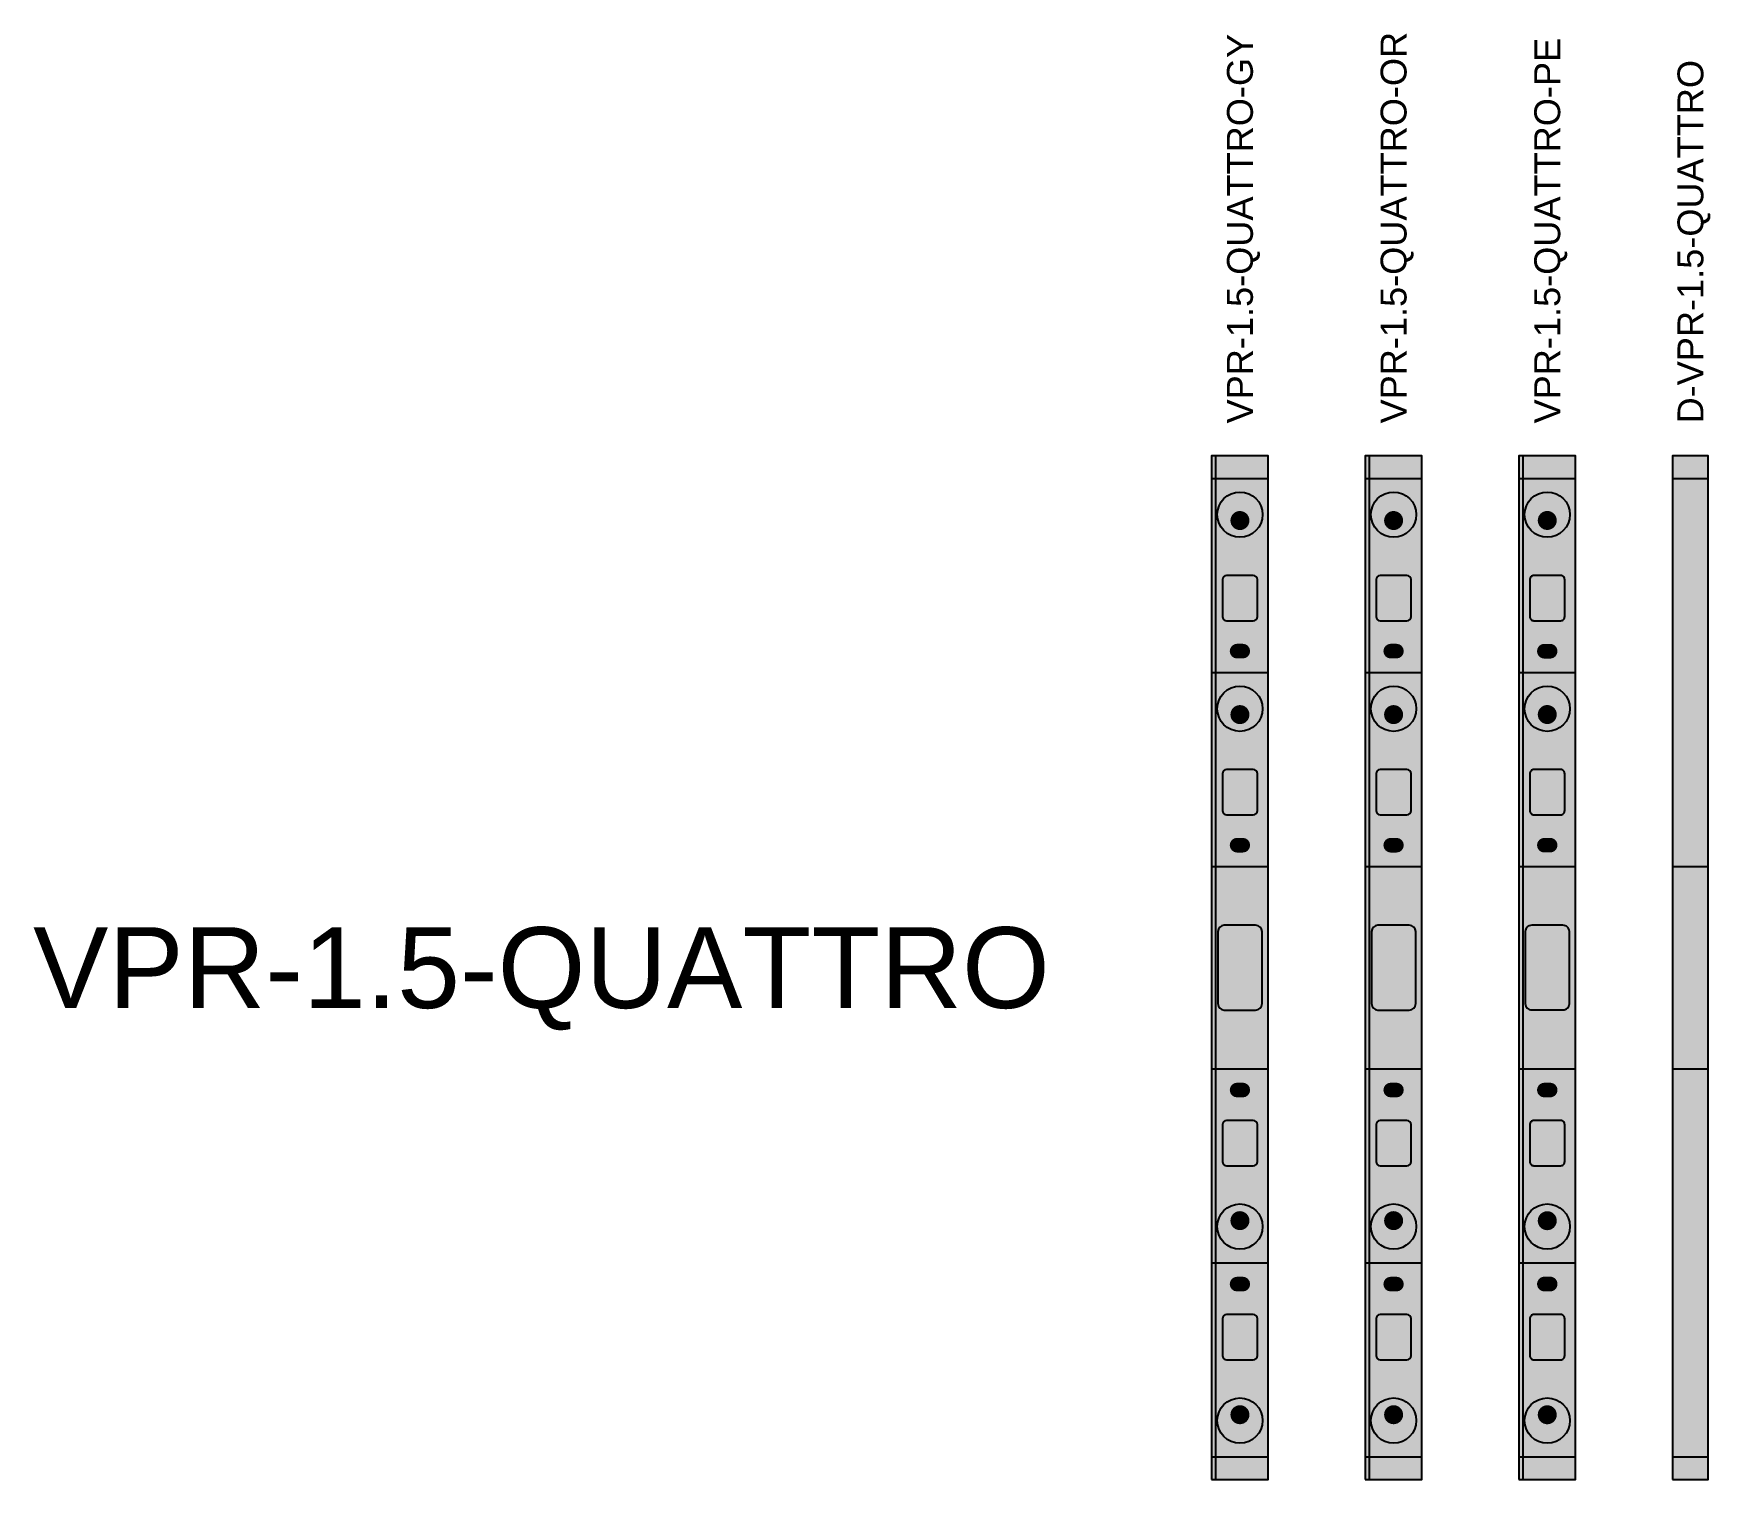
# Model space of a CAD drawing. Header units: millimetres. Extents: x -73 to 58, y -1663 to 37.
# Drawn here: x -72.8 to 30.8, y -211.5 to -122 of the extents above; entities that cross this region are included whole.
import ezdxf
from ezdxf.enums import TextEntityAlignment as Align

# ---------------------------------------------------------------- set-up
doc = ezdxf.new("R2010")
doc.units = ezdxf.units.MM
doc.styles.add('VPR_Arial', font='arial.ttf')

# ---------------------------------------------------------------- blocks, each defined once
blk = doc.blocks.new('VPR-1.5-QUATTRO-GY')
at = {"true_color": 0x82817d}
blk.add_hatch(color=8, dxfattribs=at).paths.add_polyline_path([(0, -31.65), (3.5, -31.65), (3.5, 31.65), (0, 31.65)])
at = {"true_color": 0x72706d}
for points in [[(0, 30.25), (3.5, 30.25), (3.5, 31.65), (0, 31.65)], [(0, -31.65), (3.5, -31.65), (3.5, -30.25), (0, -30.25)]]:
    blk.add_hatch(color=8, dxfattribs=at).paths.add_polyline_path(points)
at = {"true_color": 0x989692}
for points in [[(0, 6.25), (3.5, 6.25), (3.5, 30.25), (0, 30.25)], [(0, -30.25), (3.5, -30.25), (3.5, -6.25), (0, -6.25)]]:
    blk.add_hatch(color=252, dxfattribs=at).paths.add_polyline_path(points)
at = {"true_color": 0x706f6c}
h = blk.add_hatch(color=8, dxfattribs=at)
edge = h.paths.add_edge_path()
edge.add_arc((1.75, 28.01), 1.4, 0, 360)
at = {"true_color": 0x4f4e4b}
h = blk.add_hatch(color=251, dxfattribs=at)
edge = h.paths.add_edge_path()
edge.add_arc((1.75, 27.814), 1.036, 0, 360)
at = {"true_color": 0x2d2d2b}
h = blk.add_hatch(color=250, dxfattribs=at)
edge = h.paths.add_edge_path()
edge.add_arc((1.75, 27.646), 0.588, 0, 360)
at = {"true_color": 0xe46f30}
for points in [[(0.9254, 21.45), (2.5746, 21.45, 0.41421356), (2.835, 21.7104), (2.835, 23.9896, 0.41421356), (2.5746, 24.25), (0.9254, 24.25, 0.41421356), (0.665, 23.9896), (0.665, 21.7104, 0.41421356)], [(0.9254, 9.45), (2.5746, 9.45, 0.41421356), (2.835, 9.7104), (2.835, 11.9896, 0.41421356), (2.5746, 12.25), (0.9254, 12.25, 0.41421356), (0.665, 11.9896), (0.665, 9.7104, 0.41421356)], [(0.9254, -12.25), (2.5746, -12.25, 0.41421356), (2.835, -11.9896), (2.835, -9.7104, 0.41421356), (2.5746, -9.45), (0.9254, -9.45, 0.41421356), (0.665, -9.7104), (0.665, -11.9896, 0.41421356)], [(0.9254, -24.25), (2.5746, -24.25, 0.41421356), (2.835, -23.9896), (2.835, -21.7104, 0.41421356), (2.5746, -21.45), (0.9254, -21.45, 0.41421356), (0.665, -21.7104), (0.665, -23.9896, 0.41421356)]]:
    blk.add_hatch(color=32, dxfattribs=at).paths.add_polyline_path(points)
at = {"true_color": 0x723718}
for points in [[(0.665, 22.318), (2.835, 23.046), (2.835, 23.382), (0.665, 22.654)], [(0.665, 10.318), (2.835, 11.046), (2.835, 11.382), (0.665, 10.654)], [(0.665, -11.382), (2.835, -10.654), (2.835, -10.318), (0.665, -11.046)], [(0.665, -23.382), (2.835, -22.654), (2.835, -22.318), (0.665, -23.046)]]:
    blk.add_hatch(color=36, dxfattribs=at).paths.add_polyline_path(points)
at = {"true_color": 0x3f3f3d}
for points in [[(1.574, 19.115), (1.926, 19.115, 0.41421356), (2.38, 19.569), (2.38, 19.571, 0.41421356), (1.926, 20.025), (1.574, 20.025, 0.41421356), (1.12, 19.571), (1.12, 19.569, 0.41421356)], [(1.574, 7.115), (1.926, 7.115, 0.41421356), (2.38, 7.569), (2.38, 7.571, 0.41421356), (1.926, 8.025), (1.574, 8.025, 0.41421356), (1.12, 7.571), (1.12, 7.569, 0.41421356)], [(1.574, -8.025), (1.926, -8.025, 0.41421356), (2.38, -7.571), (2.38, -7.569, 0.41421356), (1.926, -7.115), (1.574, -7.115, 0.41421356), (1.12, -7.569), (1.12, -7.571, 0.41421356)], [(1.574, -20.025), (1.926, -20.025, 0.41421356), (2.38, -19.571), (2.38, -19.569, 0.41421356), (1.926, -19.115), (1.574, -19.115, 0.41421356), (1.12, -19.569), (1.12, -19.571, 0.41421356)]]:
    blk.add_hatch(color=250, dxfattribs=at).paths.add_polyline_path(points)
at = {"true_color": 0x706f6c}
h = blk.add_hatch(color=8, dxfattribs=at)
edge = h.paths.add_edge_path()
edge.add_arc((1.75, 16.01), 1.4, 0, 360)
at = {"true_color": 0x4f4e4b}
h = blk.add_hatch(color=251, dxfattribs=at)
edge = h.paths.add_edge_path()
edge.add_arc((1.75, 15.814), 1.036, 0, 360)
at = {"true_color": 0x2d2d2b}
h = blk.add_hatch(color=250, dxfattribs=at)
edge = h.paths.add_edge_path()
edge.add_arc((1.75, 15.646), 0.588, 0, 360)
at = {"true_color": 0x343437}
for points in [[(0.875, 3.5), (2.625, 3.5), (2.625, 5.25), (0.875, 5.25)], [(0.875, -5.25), (2.625, -5.25), (2.625, -3.5), (0.875, -3.5)]]:
    blk.add_hatch(color=250, dxfattribs=at).paths.add_polyline_path(points)
at = {"true_color": 0xa4a29d}
blk.add_hatch(color=253, dxfattribs=at).paths.add_polyline_path([(0.785, -2.625), (2.715, -2.625, 0.41421356), (3.115, -2.225), (3.115, 2.225, 0.41421356), (2.715, 2.625), (0.785, 2.625, 0.41421356), (0.385, 2.225), (0.385, -2.225, 0.41421356)])
at = {"true_color": 0x706f6c}
h = blk.add_hatch(color=8, dxfattribs=at)
edge = h.paths.add_edge_path()
edge.add_arc((1.75, -16.01), 1.4, 0, 360)
at = {"true_color": 0x4f4e4b}
h = blk.add_hatch(color=251, dxfattribs=at)
edge = h.paths.add_edge_path()
edge.add_arc((1.75, -15.814), 1.036, 0, 360)
at = {"true_color": 0x2d2d2b}
h = blk.add_hatch(color=250, dxfattribs=at)
edge = h.paths.add_edge_path()
edge.add_arc((1.75, -15.646), 0.588, 0, 360)
at = {"true_color": 0x706f6c}
h = blk.add_hatch(color=8, dxfattribs=at)
edge = h.paths.add_edge_path()
edge.add_arc((1.75, -28.01), 1.4, 0, 360)
at = {"true_color": 0x4f4e4b}
h = blk.add_hatch(color=251, dxfattribs=at)
edge = h.paths.add_edge_path()
edge.add_arc((1.75, -27.814), 1.036, 0, 360)
at = {"true_color": 0x2d2d2b}
h = blk.add_hatch(color=250, dxfattribs=at)
edge = h.paths.add_edge_path()
edge.add_arc((1.75, -27.646), 0.588, 0, 360)
at = {"color": 253, "true_color": 0xaaa8a3}
blk.add_line((0.25, -31.65), (0.25, 31.65), dxfattribs=at)
at = {"color": 251, "true_color": 0x5b5a57}
for p, q in [((0, 30.25), (3.5, 30.25)), ((0, 18.25), (3.5, 18.25)), ((0, 6.25), (3.5, 6.25)), ((0, -6.25), (3.5, -6.25)), ((0, -18.25), (3.5, -18.25)), ((0, -30.25), (3.5, -30.25))]:
    blk.add_line(p, q, dxfattribs=at)
blk.add_lwpolyline([(0, -31.65), (3.5, -31.65), (3.5, 31.65), (0, 31.65)], close=True)
at = {"color": 34, "true_color": 0x8d441d}
for points in [[(0.9254, 21.45), (2.5746, 21.45, 0.41421356), (2.835, 21.7104), (2.835, 23.9896, 0.41421356), (2.5746, 24.25), (0.9254, 24.25, 0.41421356), (0.665, 23.9896), (0.665, 21.7104, 0.41421356)], [(0.9254, 9.45), (2.5746, 9.45, 0.41421356), (2.835, 9.7104), (2.835, 11.9896, 0.41421356), (2.5746, 12.25), (0.9254, 12.25, 0.41421356), (0.665, 11.9896), (0.665, 9.7104, 0.41421356)], [(0.9254, -12.25), (2.5746, -12.25, 0.41421356), (2.835, -11.9896), (2.835, -9.7104, 0.41421356), (2.5746, -9.45), (0.9254, -9.45, 0.41421356), (0.665, -9.7104), (0.665, -11.9896, 0.41421356)], [(0.9254, -24.25), (2.5746, -24.25, 0.41421356), (2.835, -23.9896), (2.835, -21.7104, 0.41421356), (2.5746, -21.45), (0.9254, -21.45, 0.41421356), (0.665, -21.7104), (0.665, -23.9896, 0.41421356)]]:
    blk.add_lwpolyline(points, format="xyb", close=True, dxfattribs=at)
at = {"color": 251, "true_color": 0x5b5a57}
blk.add_lwpolyline([(0.785, -2.625), (2.715, -2.625, 0.41421356), (3.115, -2.225), (3.115, 2.225, 0.41421356), (2.715, 2.625), (0.785, 2.625, 0.41421356), (0.385, 2.225), (0.385, -2.225, 0.41421356)], format="xyb", close=True, dxfattribs=at)
at = {"color": 251, "true_color": 0x535250}
for centre in [(1.75, 28.01), (1.75, 16.01), (1.75, -16.01), (1.75, -28.01)]:
    blk.add_circle(centre, 1.4, dxfattribs=at)
blk = doc.blocks.new('VPR-1.5-QUATTRO-OR')
at = {"true_color": 0xc2601d}
blk.add_hatch(color=32, dxfattribs=at).paths.add_polyline_path([(0, -31.65), (3.5, -31.65), (3.5, 31.65), (0, 31.65)])
at = {"true_color": 0xa95419}
for points in [[(0, 30.25), (3.5, 30.25), (3.5, 31.65), (0, 31.65)], [(0, -31.65), (3.5, -31.65), (3.5, -30.25), (0, -30.25)]]:
    blk.add_hatch(color=34, dxfattribs=at).paths.add_polyline_path(points)
at = {"true_color": 0xe27022}
for points in [[(0, 6.25), (3.5, 6.25), (3.5, 30.25), (0, 30.25)], [(0, -30.25), (3.5, -30.25), (3.5, -6.25), (0, -6.25)]]:
    blk.add_hatch(color=32, dxfattribs=at).paths.add_polyline_path(points)
at = {"true_color": 0xa75219}
h = blk.add_hatch(color=34, dxfattribs=at)
edge = h.paths.add_edge_path()
edge.add_arc((1.75, 28.01), 1.4, 0, 360)
at = {"true_color": 0x753a11}
h = blk.add_hatch(color=36, dxfattribs=at)
edge = h.paths.add_edge_path()
edge.add_arc((1.75, 27.814), 1.036, 0, 360)
at = {"true_color": 0x43210a}
h = blk.add_hatch(color=38, dxfattribs=at)
edge = h.paths.add_edge_path()
edge.add_arc((1.75, 27.646), 0.588, 0, 360)
at = {"true_color": 0xb24612}
for points in [[(0.9254, 21.45), (2.5746, 21.45, 0.41421356), (2.835, 21.7104), (2.835, 23.9896, 0.41421356), (2.5746, 24.25), (0.9254, 24.25, 0.41421356), (0.665, 23.9896), (0.665, 21.7104, 0.41421356)], [(0.9254, 9.45), (2.5746, 9.45, 0.41421356), (2.835, 9.7104), (2.835, 11.9896, 0.41421356), (2.5746, 12.25), (0.9254, 12.25, 0.41421356), (0.665, 11.9896), (0.665, 9.7104, 0.41421356)], [(0.9254, -12.25), (2.5746, -12.25, 0.41421356), (2.835, -11.9896), (2.835, -9.7104, 0.41421356), (2.5746, -9.45), (0.9254, -9.45, 0.41421356), (0.665, -9.7104), (0.665, -11.9896, 0.41421356)], [(0.9254, -24.25), (2.5746, -24.25, 0.41421356), (2.835, -23.9896), (2.835, -21.7104, 0.41421356), (2.5746, -21.45), (0.9254, -21.45, 0.41421356), (0.665, -21.7104), (0.665, -23.9896, 0.41421356)]]:
    blk.add_hatch(color=34, dxfattribs=at).paths.add_polyline_path(points)
at = {"true_color": 0x592309}
for points in [[(0.665, 22.318), (2.835, 23.046), (2.835, 23.382), (0.665, 22.654)], [(0.665, 10.318), (2.835, 11.046), (2.835, 11.382), (0.665, 10.654)], [(0.665, -11.382), (2.835, -10.654), (2.835, -10.318), (0.665, -11.046)], [(0.665, -23.382), (2.835, -22.654), (2.835, -22.318), (0.665, -23.046)]]:
    blk.add_hatch(color=38, dxfattribs=at).paths.add_polyline_path(points)
at = {"true_color": 0x5e2f0e}
for points in [[(1.574, 19.115), (1.926, 19.115, 0.41421356), (2.38, 19.569), (2.38, 19.571, 0.41421356), (1.926, 20.025), (1.574, 20.025, 0.41421356), (1.12, 19.571), (1.12, 19.569, 0.41421356)], [(1.574, 7.115), (1.926, 7.115, 0.41421356), (2.38, 7.569), (2.38, 7.571, 0.41421356), (1.926, 8.025), (1.574, 8.025, 0.41421356), (1.12, 7.571), (1.12, 7.569, 0.41421356)], [(1.574, -8.025), (1.926, -8.025, 0.41421356), (2.38, -7.571), (2.38, -7.569, 0.41421356), (1.926, -7.115), (1.574, -7.115, 0.41421356), (1.12, -7.569), (1.12, -7.571, 0.41421356)], [(1.574, -20.025), (1.926, -20.025, 0.41421356), (2.38, -19.571), (2.38, -19.569, 0.41421356), (1.926, -19.115), (1.574, -19.115, 0.41421356), (1.12, -19.569), (1.12, -19.571, 0.41421356)]]:
    blk.add_hatch(color=38, dxfattribs=at).paths.add_polyline_path(points)
at = {"true_color": 0xa75219}
h = blk.add_hatch(color=34, dxfattribs=at)
edge = h.paths.add_edge_path()
edge.add_arc((1.75, 16.01), 1.4, 0, 360)
at = {"true_color": 0x753a11}
h = blk.add_hatch(color=36, dxfattribs=at)
edge = h.paths.add_edge_path()
edge.add_arc((1.75, 15.814), 1.036, 0, 360)
at = {"true_color": 0x43210a}
h = blk.add_hatch(color=38, dxfattribs=at)
edge = h.paths.add_edge_path()
edge.add_arc((1.75, 15.646), 0.588, 0, 360)
at = {"true_color": 0x343437}
for points in [[(0.875, 3.5), (2.625, 3.5), (2.625, 5.25), (0.875, 5.25)], [(0.875, -5.25), (2.625, -5.25), (2.625, -3.5), (0.875, -3.5)]]:
    blk.add_hatch(color=250, dxfattribs=at).paths.add_polyline_path(points)
at = {"true_color": 0xf47824}
blk.add_hatch(color=30, dxfattribs=at).paths.add_polyline_path([(0.785, -2.625), (2.715, -2.625, 0.41421356), (3.115, -2.225), (3.115, 2.225, 0.41421356), (2.715, 2.625), (0.785, 2.625, 0.41421356), (0.385, 2.225), (0.385, -2.225, 0.41421356)])
at = {"true_color": 0xa75219}
h = blk.add_hatch(color=34, dxfattribs=at)
edge = h.paths.add_edge_path()
edge.add_arc((1.75, -16.01), 1.4, 0, 360)
at = {"true_color": 0x753a11}
h = blk.add_hatch(color=36, dxfattribs=at)
edge = h.paths.add_edge_path()
edge.add_arc((1.75, -15.814), 1.036, 0, 360)
at = {"true_color": 0x43210a}
h = blk.add_hatch(color=38, dxfattribs=at)
edge = h.paths.add_edge_path()
edge.add_arc((1.75, -15.646), 0.588, 0, 360)
at = {"true_color": 0xa75219}
h = blk.add_hatch(color=34, dxfattribs=at)
edge = h.paths.add_edge_path()
edge.add_arc((1.75, -28.01), 1.4, 0, 360)
at = {"true_color": 0x753a11}
h = blk.add_hatch(color=36, dxfattribs=at)
edge = h.paths.add_edge_path()
edge.add_arc((1.75, -27.814), 1.036, 0, 360)
at = {"true_color": 0x43210a}
h = blk.add_hatch(color=38, dxfattribs=at)
edge = h.paths.add_edge_path()
edge.add_arc((1.75, -27.646), 0.588, 0, 360)
at = {"color": 30, "true_color": 0xfd7d26}
blk.add_line((0.25, -31.65), (0.25, 31.65), dxfattribs=at)
at = {"color": 36, "true_color": 0x874314}
for p, q in [((0, 30.25), (3.5, 30.25)), ((0, 18.25), (3.5, 18.25)), ((0, 6.25), (3.5, 6.25)), ((0, -6.25), (3.5, -6.25)), ((0, -18.25), (3.5, -18.25)), ((0, -30.25), (3.5, -30.25))]:
    blk.add_line(p, q, dxfattribs=at)
blk.add_lwpolyline([(0, -31.65), (3.5, -31.65), (3.5, 31.65), (0, 31.65)], close=True)
at = {"color": 26, "true_color": 0x6e2b0b}
for points in [[(0.9254, 21.45), (2.5746, 21.45, 0.41421356), (2.835, 21.7104), (2.835, 23.9896, 0.41421356), (2.5746, 24.25), (0.9254, 24.25, 0.41421356), (0.665, 23.9896), (0.665, 21.7104, 0.41421356)], [(0.9254, 9.45), (2.5746, 9.45, 0.41421356), (2.835, 9.7104), (2.835, 11.9896, 0.41421356), (2.5746, 12.25), (0.9254, 12.25, 0.41421356), (0.665, 11.9896), (0.665, 9.7104, 0.41421356)], [(0.9254, -12.25), (2.5746, -12.25, 0.41421356), (2.835, -11.9896), (2.835, -9.7104, 0.41421356), (2.5746, -9.45), (0.9254, -9.45, 0.41421356), (0.665, -9.7104), (0.665, -11.9896, 0.41421356)], [(0.9254, -24.25), (2.5746, -24.25, 0.41421356), (2.835, -23.9896), (2.835, -21.7104, 0.41421356), (2.5746, -21.45), (0.9254, -21.45, 0.41421356), (0.665, -21.7104), (0.665, -23.9896, 0.41421356)]]:
    blk.add_lwpolyline(points, format="xyb", close=True, dxfattribs=at)
at = {"color": 36, "true_color": 0x874314}
blk.add_lwpolyline([(0.785, -2.625), (2.715, -2.625, 0.41421356), (3.115, -2.225), (3.115, 2.225, 0.41421356), (2.715, 2.625), (0.785, 2.625, 0.41421356), (0.385, 2.225), (0.385, -2.225, 0.41421356)], format="xyb", close=True, dxfattribs=at)
at = {"color": 36, "true_color": 0x7c3d12}
for centre in [(1.75, 28.01), (1.75, 16.01), (1.75, -16.01), (1.75, -28.01)]:
    blk.add_circle(centre, 1.4, dxfattribs=at)
blk = doc.blocks.new('VPR-1.5-QUATTRO-PE')
at = {"true_color": 0x438b60}
blk.add_hatch(color=117, dxfattribs=at).paths.add_polyline_path([(0, -31.65), (3.5, -31.65), (3.5, 31.65), (0, 31.65)])
at = {"true_color": 0x3a7954}
for points in [[(0, 30.25), (3.5, 30.25), (3.5, 31.65), (0, 31.65)], [(0, -31.65), (3.5, -31.65), (3.5, -30.25), (0, -30.25)]]:
    blk.add_hatch(color=107, dxfattribs=at).paths.add_polyline_path(points)
at = {"true_color": 0xc4c45c}
for points in [[(0, 29.91), (3.5, 31.09), (3.5, 31.44), (0, 30.26)], [(0, 28.24), (3.5, 27.77), (3.5, 28.18), (0, 28.64)], [(0, 26.09), (3.5, 26.53), (3.5, 27.04), (0, 26.6)], [(0, 25.19), (3.5, 25.78), (3.5, 26.14), (0, 25.54)], [(0, 24.01), (3.5, 24.17), (3.5, 24.35), (0, 24.19)], [(0, 22.42), (3.5, 21.5), (3.5, 21.82), (0, 22.75)], [(0, 21.71), (3.5, 20.78), (3.5, 20.96), (0, 21.89)], [(0, 19.8), (3.5, 18.78), (3.5, 18.95), (0, 19.98)], [(0, 18.63), (3.5, 19.25), (3.5, 19.63), (0, 19.01)], [(0, 17.51), (3.5, 17.63), (3.5, 18.12), (0, 18)], [(0, 15.68), (3.5, 15.07), (3.5, 15.48), (0, 16.08)], [(0, 14.12), (3.5, 14.2), (3.5, 14.4), (0, 14.31)], [(0, 12.08), (3.5, 10.95), (3.5, 11.3), (0, 12.42)], [(0, 10.62), (3.5, 11.24), (3.5, 11.56), (0, 10.94)], [(0, 8.62), (3.5, 9.01), (3.5, 9.49), (0, 9.1)], [(0, 7.17), (3.5, 6.23), (3.5, 6.72), (0, 7.66)], [(0, 5.18), (3.5, 4.16), (3.5, 4.54), (0, 5.56)], [(0, 4.08), (3.5, 2.99), (3.5, 3.21), (0, 4.31)], [(0, 1.98), (3.5, 2.1), (3.5, 2.54), (0, 2.43)], [(0, 0.61), (3.5, 1.04), (3.5, 1.21), (0, 0.78)], [(0, -0.81), (3.5, -1.43), (3.5, -1.1), (0, -0.47)], [(0, -2.58), (3.5, -3.02), (3.5, -2.71), (0, -2.27)], [(0, -4.19), (3.5, -4.42), (3.5, -4.23), (0, -4)], [(0, -5.72), (3.5, -4.69), (3.5, -4.28), (0, -5.32)], [(0, -7.15), (3.5, -6.02), (3.5, -5.52), (0, -6.65)], [(0, -8.58), (3.5, -9.6), (3.5, -9.06), (0, -8.04)], [(0, -9.53), (3.5, -8.35), (3.5, -8.17), (0, -9.35)], [(0, -10.75), (3.5, -10), (3.5, -9.63), (0, -10.38)], [(0, -11.7), (3.5, -11.08), (3.5, -10.87), (0, -11.49)], [(0, -13.93), (3.5, -12.86), (3.5, -12.41), (0, -13.49)], [(0, -15.04), (3.5, -15.8), (3.5, -15.42), (0, -14.67)], [(0, -16.35), (3.5, -17.05), (3.5, -16.74), (0, -16.04)], [(0, -17.87), (3.5, -18.2), (3.5, -17.73), (0, -17.41)], [(0, -18.77), (3.5, -18.12), (3.5, -17.82), (0, -18.46)], [(0, -20.59), (3.5, -21.38), (3.5, -21.11), (0, -20.32)], [(0, -21.88), (3.5, -21.57), (3.5, -21.29), (0, -21.61)], [(0, -23.32), (3.5, -22.31), (3.5, -22.08), (0, -23.09)], [(0, -24.99), (3.5, -25.65), (3.5, -25.44), (0, -24.78)], [(0, -26.04), (3.5, -25.19), (3.5, -24.95), (0, -25.8)], [(0, -27.55), (3.5, -27.4), (3.5, -27.15), (0, -27.3)], [(0, -29.18), (3.5, -29.09), (3.5, -28.93), (0, -29.02)], [(0, -31.04), (3.5, -31.65), (3.5, -31.42), (0, -30.81)]]:
    blk.add_hatch(color=53, dxfattribs=at).paths.add_polyline_path(points)
at = {"true_color": 0x4ea270}
for points in [[(0, 6.25), (3.5, 6.25), (3.5, 30.25), (0, 30.25)], [(0, -30.25), (3.5, -30.25), (3.5, -6.25), (0, -6.25)]]:
    blk.add_hatch(color=115, dxfattribs=at).paths.add_polyline_path(points)
at = {"true_color": 0x397752}
h = blk.add_hatch(color=107, dxfattribs=at)
edge = h.paths.add_edge_path()
edge.add_arc((1.75, 28.01), 1.4, 0, 360)
at = {"true_color": 0x28543a}
h = blk.add_hatch(color=119, dxfattribs=at)
edge = h.paths.add_edge_path()
edge.add_arc((1.75, 27.81), 1.04, 0, 360)
at = {"true_color": 0x173021}
h = blk.add_hatch(color=99, dxfattribs=at)
edge = h.paths.add_edge_path()
edge.add_arc((1.75, 27.65), 0.588, 0, 360)
at = {"true_color": 0xe46f30}
for points in [[(0.93, 21.45), (2.57, 21.45, 0.414214), (2.83, 21.71), (2.83, 23.99, 0.414214), (2.57, 24.25), (0.93, 24.25, 0.414214), (0.67, 23.99), (0.67, 21.71, 0.414214)], [(0.93, 9.45), (2.57, 9.45, 0.414214), (2.83, 9.71), (2.83, 11.99, 0.414214), (2.57, 12.25), (0.93, 12.25, 0.414214), (0.67, 11.99), (0.67, 9.71, 0.414214)], [(0.93, -12.25), (2.57, -12.25, 0.414214), (2.83, -11.99), (2.83, -9.71, 0.414214), (2.57, -9.45), (0.93, -9.45, 0.414214), (0.67, -9.71), (0.67, -11.99, 0.414214)], [(0.93, -24.25), (2.57, -24.25, 0.414214), (2.83, -23.99), (2.83, -21.71, 0.414214), (2.57, -21.45), (0.93, -21.45, 0.414214), (0.67, -21.71), (0.67, -23.99, 0.414214)]]:
    blk.add_hatch(color=32, dxfattribs=at).paths.add_polyline_path(points)
at = {"true_color": 0x723718}
for points in [[(0.67, 22.32), (2.83, 23.05), (2.83, 23.38), (0.67, 22.65)], [(0.67, 10.32), (2.83, 11.05), (2.83, 11.38), (0.67, 10.65)], [(0.67, -11.38), (2.83, -10.65), (2.83, -10.32), (0.67, -11.05)], [(0.67, -23.38), (2.83, -22.65), (2.83, -22.32), (0.67, -23.05)]]:
    blk.add_hatch(color=36, dxfattribs=at).paths.add_polyline_path(points)
at = {"true_color": 0x20442f}
for points in [[(1.57, 19.11), (1.93, 19.11, 0.414214), (2.38, 19.57), (2.38, 19.57, 0.414214), (1.93, 20.02), (1.57, 20.02, 0.414214), (1.12, 19.57), (1.12, 19.57, 0.414214)], [(1.57, 7.12), (1.93, 7.12, 0.414214), (2.38, 7.57), (2.38, 7.57, 0.414214), (1.93, 8.02), (1.57, 8.02, 0.414214), (1.12, 7.57), (1.12, 7.57, 0.414214)], [(1.57, -8.02), (1.93, -8.02, 0.414214), (2.38, -7.57), (2.38, -7.57, 0.414214), (1.93, -7.12), (1.57, -7.12, 0.414214), (1.12, -7.57), (1.12, -7.57, 0.414214)], [(1.57, -20.02), (1.93, -20.02, 0.414214), (2.38, -19.57), (2.38, -19.57, 0.414214), (1.93, -19.11), (1.57, -19.11, 0.414214), (1.12, -19.57), (1.12, -19.57, 0.414214)]]:
    blk.add_hatch(color=109, dxfattribs=at).paths.add_polyline_path(points)
at = {"true_color": 0x397752}
h = blk.add_hatch(color=107, dxfattribs=at)
edge = h.paths.add_edge_path()
edge.add_arc((1.75, 16.01), 1.4, 0, 360)
at = {"true_color": 0x28543a}
h = blk.add_hatch(color=119, dxfattribs=at)
edge = h.paths.add_edge_path()
edge.add_arc((1.75, 15.81), 1.04, 0, 360)
at = {"true_color": 0x173021}
h = blk.add_hatch(color=99, dxfattribs=at)
edge = h.paths.add_edge_path()
edge.add_arc((1.75, 15.65), 0.588, 0, 360)
at = {"true_color": 0x343437}
for points in [[(0.88, 3.5), (2.62, 3.5), (2.62, 5.25), (0.88, 5.25)], [(0.88, -5.25), (2.62, -5.25), (2.62, -3.5), (0.88, -3.5)]]:
    blk.add_hatch(color=250, dxfattribs=at).paths.add_polyline_path(points)
at = {"true_color": 0x4a996a}
blk.add_hatch(color=115, dxfattribs=at).paths.add_polyline_path([(0.79, -2.62), (2.71, -2.62, 0.414214), (3.12, -2.23), (3.12, 2.23, 0.414214), (2.71, 2.62), (0.79, 2.62, 0.414214), (0.39, 2.23), (0.39, -2.23, 0.414214)])
at = {"true_color": 0x397752}
h = blk.add_hatch(color=107, dxfattribs=at)
edge = h.paths.add_edge_path()
edge.add_arc((1.75, -16.01), 1.4, 0, 360)
at = {"true_color": 0x28543a}
h = blk.add_hatch(color=119, dxfattribs=at)
edge = h.paths.add_edge_path()
edge.add_arc((1.75, -15.81), 1.04, 0, 360)
at = {"true_color": 0x173021}
h = blk.add_hatch(color=99, dxfattribs=at)
edge = h.paths.add_edge_path()
edge.add_arc((1.75, -15.65), 0.588, 0, 360)
at = {"true_color": 0x397752}
h = blk.add_hatch(color=107, dxfattribs=at)
edge = h.paths.add_edge_path()
edge.add_arc((1.75, -28.01), 1.4, 0, 360)
at = {"true_color": 0x28543a}
h = blk.add_hatch(color=119, dxfattribs=at)
edge = h.paths.add_edge_path()
edge.add_arc((1.75, -27.81), 1.04, 0, 360)
at = {"true_color": 0x173021}
h = blk.add_hatch(color=99, dxfattribs=at)
edge = h.paths.add_edge_path()
edge.add_arc((1.75, -27.65), 0.588, 0, 360)
at = {"color": 103, "true_color": 0x57b57d}
blk.add_line((0.25, -31.65), (0.25, 31.65), dxfattribs=at)
at = {"color": 129, "true_color": 0x2e6143}
for p, q in [((0, 30.25), (3.5, 30.25)), ((0, 18.25), (3.5, 18.25)), ((0, 6.25), (3.5, 6.25)), ((0, -6.25), (3.5, -6.25)), ((0, -18.25), (3.5, -18.25)), ((0, -30.25), (3.5, -30.25))]:
    blk.add_line(p, q, dxfattribs=at)
blk.add_lwpolyline([(0, -31.65), (3.5, -31.65), (3.5, 31.65), (0, 31.65)], close=True)
at = {"color": 34, "true_color": 0x8d441d}
for points in [[(0.93, 21.45), (2.57, 21.45, 0.414214), (2.83, 21.71), (2.83, 23.99, 0.414214), (2.57, 24.25), (0.93, 24.25, 0.414214), (0.67, 23.99), (0.67, 21.71, 0.414214)], [(0.93, 9.45), (2.57, 9.45, 0.414214), (2.83, 9.71), (2.83, 11.99, 0.414214), (2.57, 12.25), (0.93, 12.25, 0.414214), (0.67, 11.99), (0.67, 9.71, 0.414214)], [(0.93, -12.25), (2.57, -12.25, 0.414214), (2.83, -11.99), (2.83, -9.71, 0.414214), (2.57, -9.45), (0.93, -9.45, 0.414214), (0.67, -9.71), (0.67, -11.99, 0.414214)], [(0.93, -24.25), (2.57, -24.25, 0.414214), (2.83, -23.99), (2.83, -21.71, 0.414214), (2.57, -21.45), (0.93, -21.45, 0.414214), (0.67, -21.71), (0.67, -23.99, 0.414214)]]:
    blk.add_lwpolyline(points, format="xyb", close=True, dxfattribs=at)
at = {"color": 129, "true_color": 0x2e6143}
blk.add_lwpolyline([(0.79, -2.62), (2.71, -2.62, 0.414214), (3.12, -2.23), (3.12, 2.23, 0.414214), (2.71, 2.62), (0.79, 2.62, 0.414214), (0.39, 2.23), (0.39, -2.23, 0.414214)], format="xyb", close=True, dxfattribs=at)
at = {"color": 119, "true_color": 0x2a593d}
for centre in [(1.75, 28.01), (1.75, 16.01), (1.75, -16.01), (1.75, -28.01)]:
    blk.add_circle(centre, 1.4, dxfattribs=at)
blk = doc.blocks.new('D-VPR-1.5-QUATTRO')
at = {"true_color": 0xaba7a1}
blk.add_hatch(color=253, dxfattribs=at).paths.add_polyline_path([(0, -31.65), (2.2, -31.65), (2.2, 31.65), (0, 31.65)])
at = {"true_color": 0xb5b1aa}
for points in [[(0, 6.25), (2.2, 6.25), (2.2, 30.25), (0, 30.25)], [(0, -30.25), (2.2, -30.25), (2.2, -6.25), (0, -6.25)]]:
    blk.add_hatch(color=253, dxfattribs=at).paths.add_polyline_path(points)
at = {"color": 8, "true_color": 0x777470}
for p, q in [((0, 30.25), (2.2, 30.25)), ((0, 6.25), (2.2, 6.25)), ((0, -6.25), (2.2, -6.25)), ((0, -30.25), (2.2, -30.25))]:
    blk.add_line(p, q, dxfattribs=at)
blk.add_lwpolyline([(0, -31.65), (2.2, -31.65), (2.2, 31.65), (0, 31.65)], close=True)

msp = doc.modelspace()

# ---------------------------------------------------------------- block references
for name, p in [('VPR-1.5-QUATTRO-GY', (0, -179.8)), ('VPR-1.5-QUATTRO-OR', (9.5, -179.8)), ('VPR-1.5-QUATTRO-PE', (19, -179.8)), ('D-VPR-1.5-QUATTRO', (28.5, -179.8))]:
    msp.add_blockref(name, p)

# ---------------------------------------------------------------- texts
at = {"style": 'VPR_Arial'}
for s, p in [('VPR-1.5-QUATTRO-GY', (1.75, -146.15)), ('VPR-1.5-QUATTRO-OR', (11.25, -146.15)), ('VPR-1.5-QUATTRO-PE', (20.75, -146.15)), ('D-VPR-1.5-QUATTRO', (29.6, -146.15))]:
    msp.add_text(s, height=1.6, rotation=90, dxfattribs=at).set_placement(p, align=Align.MIDDLE_LEFT)
msp.add_text('VPR-1.5-QUATTRO', height=5, dxfattribs=at).set_placement((-10, -179.8), align=Align.MIDDLE_RIGHT)

doc.saveas('drawing.dxf')
